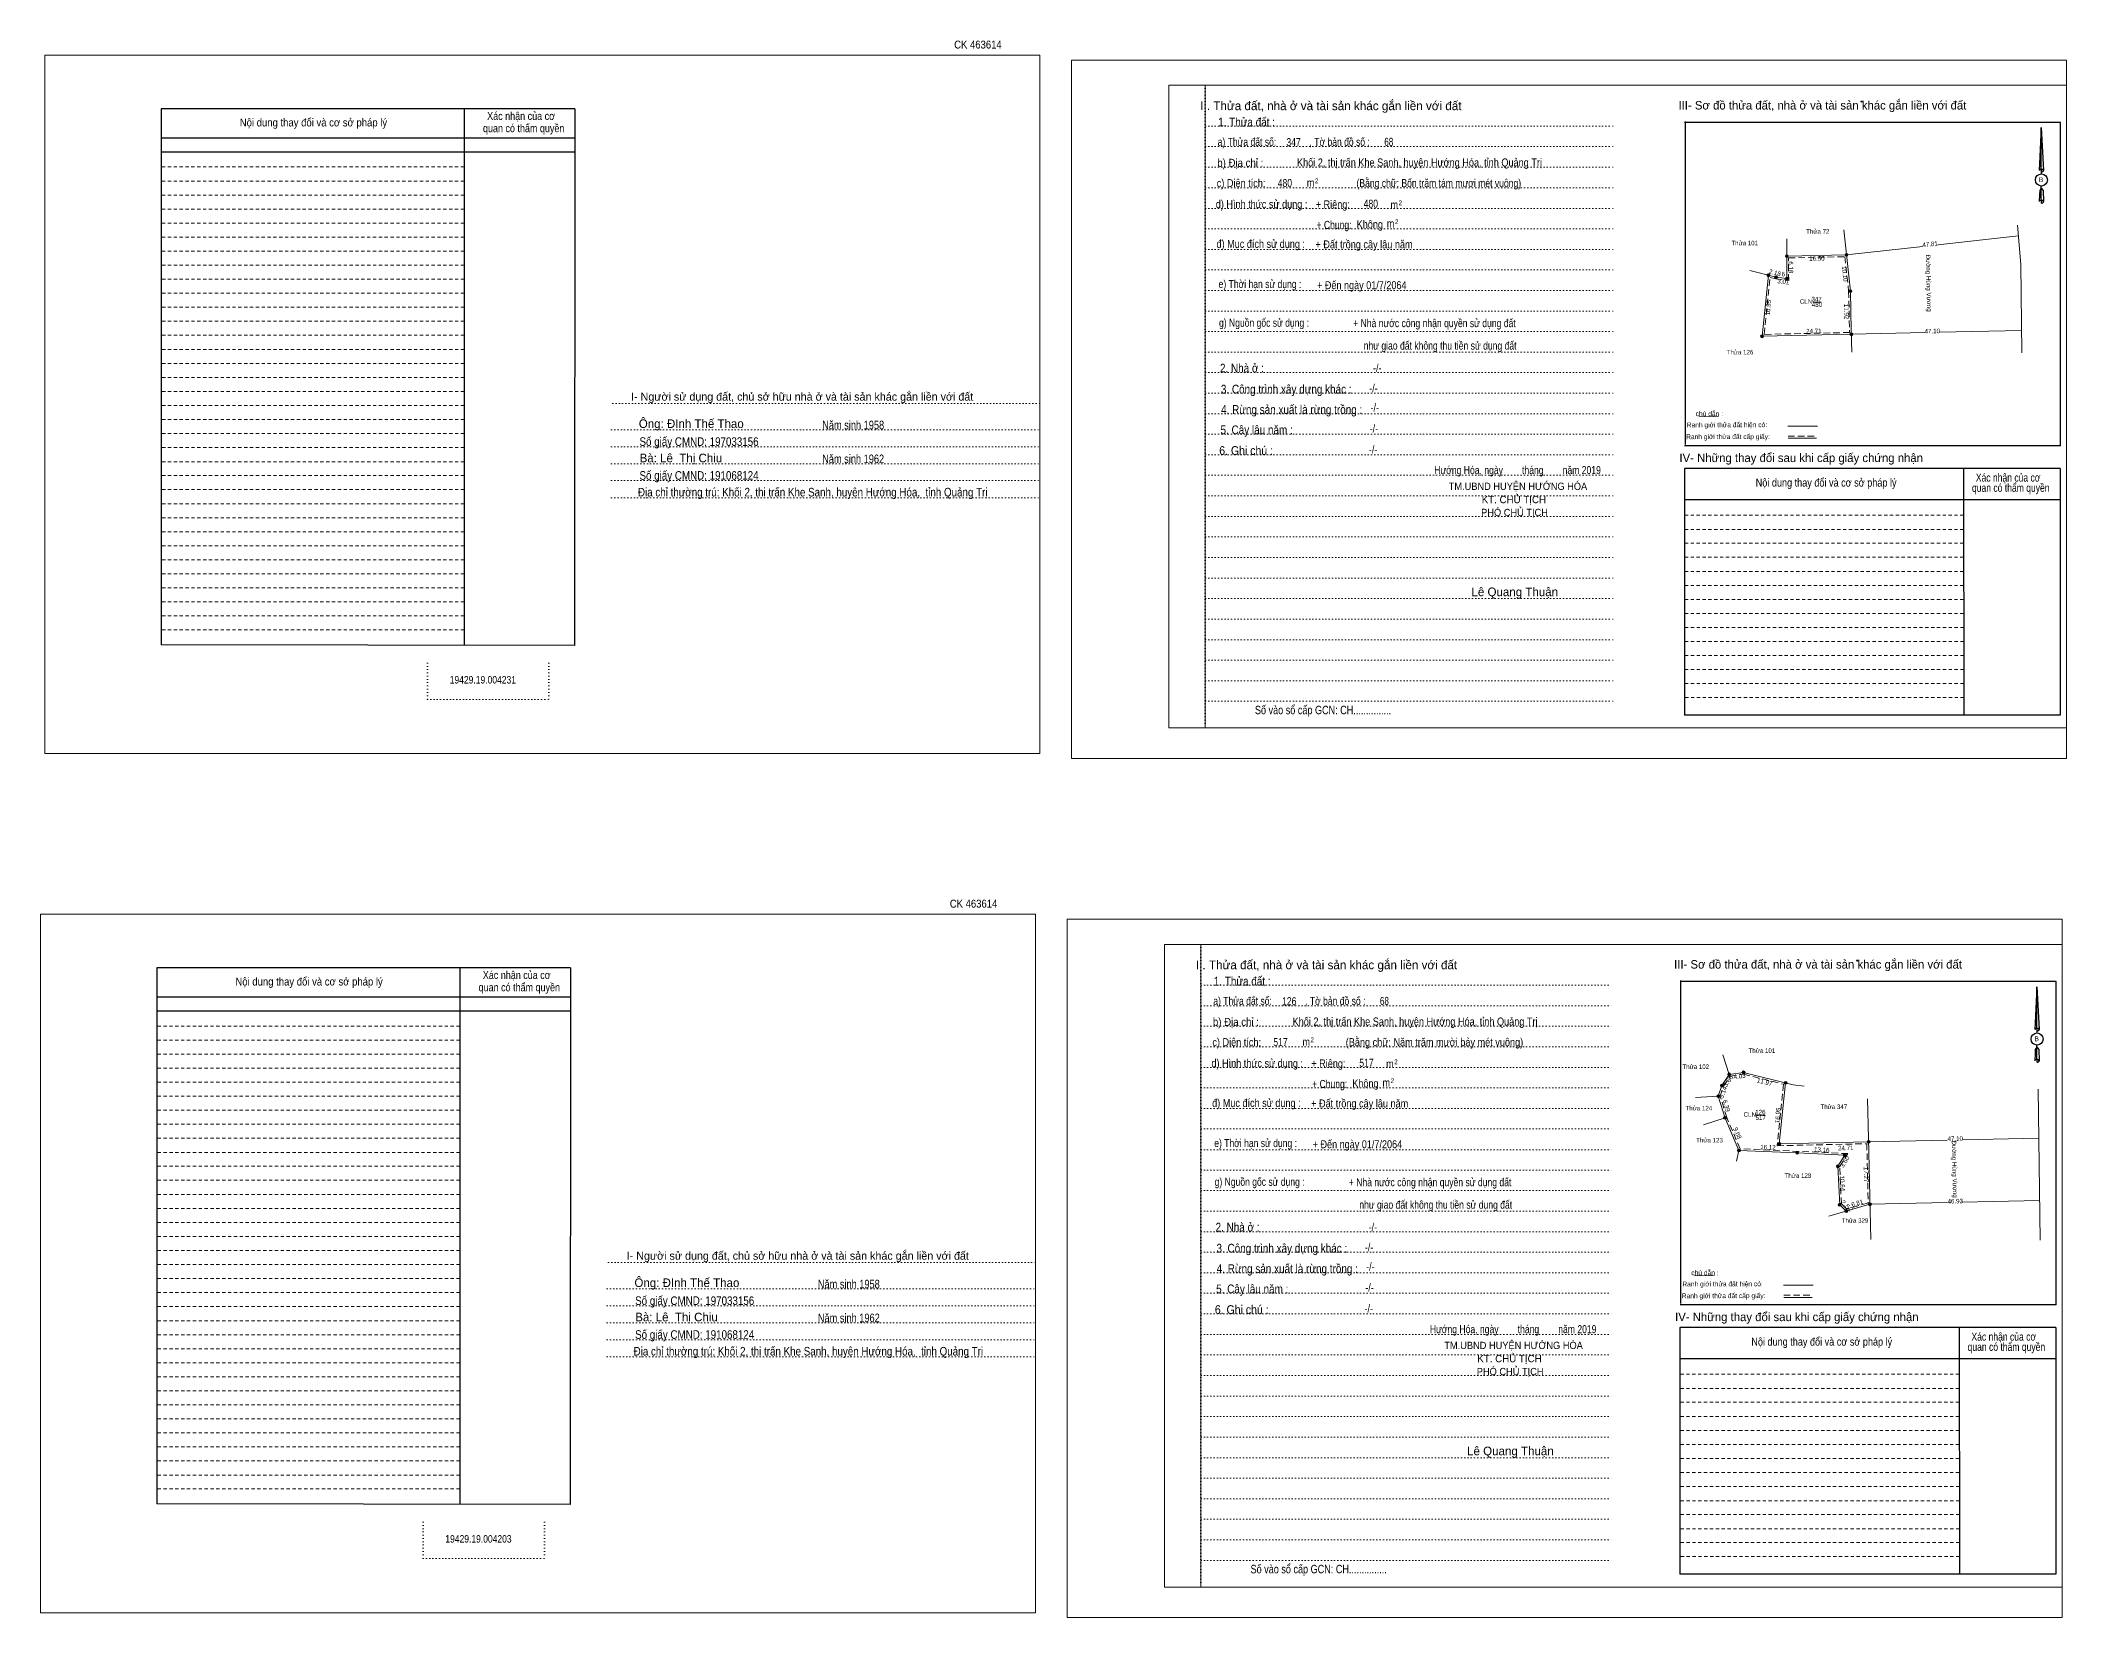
# Model space of a CAD drawing. Header units: metres. Extents: x 550518 to 552264, y 1839214 to 1839853.
# Drawn here: x 550518 to 551078, y 1839323 to 1839759 of the extents above; entities that cross this region are included whole.
import ezdxf
from ezdxf.enums import TextEntityAlignment as Align

# ---------------------------------------------------------------- set-up
doc = ezdxf.new("R2010")
doc.units = ezdxf.units.M
doc.header["$LTSCALE"] = 0.6
doc.header["$PDMODE"] = 32
doc.header["$PDSIZE"] = 0.3
for name, pattern in [('DOTTED', [1.5, 0.3, -1.2]), ('MEDIUM_DASHED', [4.5, 3, -1.5]), ('SHORT_DASHED', [2.7, 1.5, -1.2])]:
    doc.linetypes.add(name, pattern=pattern)
for name, color, linetype, lineweight in [('1', 7, 'DOTTED', 13), ('18', 7, 'Continuous', 25), ('2', 7, 'SHORT_DASHED', 13), ('28', 7, 'Continuous', 13), ('55', 7, 'Continuous', 13), ('63', 7, 'Continuous', 13)]:
    doc.layers.add(name, color=color, linetype=linetype, lineweight=lineweight)
for name, color, linetype in [('10', 7, 'Continuous'), ('40', 7, 'Continuous'), ('9', 7, 'Continuous')]:
    doc.layers.add(name, color=color, linetype=linetype)

msp = doc.modelspace()

# ---------------------------------------------------------------- hatches: boundary and pattern name
at = {"layer": '63'}
for points in [[(551000.79, 1839699.84, 1), (550999.99, 1839699.84, 1)], [(551017.29, 1839700.21, 1), (551016.49, 1839700.21, 1)], [(550995.71, 1839694.56, 1), (550994.91, 1839694.56, 1)], [(550997.82, 1839694.03, 1), (550997.02, 1839694.03, 1)], [(551000.81, 1839693.66, 1), (551000.01, 1839693.66, 1)], [(551018.39, 1839690.17, 1), (551017.59, 1839690.17, 1)], [(550993.95, 1839677.7, 1), (550993.15, 1839677.7, 1)], [(551018.65, 1839678.25, 1), (551017.85, 1839678.25, 1)], [(550982.85, 1839470.56, 1), (550982.05, 1839470.56, 1)], [(550984.85, 1839473.63, 1), (550984.05, 1839473.63, 1)], [(550988.84, 1839474.17, 1), (550988.04, 1839474.17, 1)], [(551000.46, 1839471.27, 1), (550999.66, 1839471.27, 1)], [(550981.84, 1839467.59, 1), (550981.04, 1839467.59, 1)], [(550983.71, 1839461.62, 1), (550982.91, 1839461.62, 1)], [(550998.7, 1839454.41, 1), (550997.9, 1839454.41, 1)], [(551023.4, 1839454.96, 1), (551022.6, 1839454.96, 1)], [(550987.56, 1839452.59, 1), (550986.76, 1839452.59, 1)], [(551003.67, 1839451.93, 1), (551002.87, 1839451.93, 1)], [(551014.89, 1839448.2, 1), (551014.09, 1839448.2, 1)], [(551016.81, 1839451.25, 1), (551016.01, 1839451.25, 1)], [(551015.41, 1839437.57, 1), (551014.61, 1839437.57, 1)], [(551023.79, 1839437.7, 1), (551022.99, 1839437.7, 1)], [(551017.24, 1839435.84, 1), (551016.44, 1839435.84, 1)]]:
    msp.add_hatch(color=256, dxfattribs=at).paths.add_polyline_path(points)

# ---------------------------------------------------------------- linework, layer by layer
at = {"layer": '1', "linetype": 'Continuous'}
for p, q in [((550518.77, 1839562.3), (550518.77, 1839755.38)), ((550829.55, 1839747.07), (551077.72, 1839747.07)), ((550829.55, 1839747.07), (550829.55, 1839569.39)), ((551077.72, 1839747.07), (551077.72, 1839567.89)), ((550829.55, 1839569.39), (551077.72, 1839569.39)), ((550517.56, 1839324.79), (550517.56, 1839517.87)), ((550828.34, 1839509.56), (551076.51, 1839509.56)), ((550828.34, 1839509.56), (550828.34, 1839331.88)), ((551076.51, 1839509.56), (551076.51, 1839330.38)), ((550828.34, 1839331.88), (551076.51, 1839331.88))]:
    msp.add_line(p, q, dxfattribs=at)
at = {"layer": '1'}
for p, q in [((550839.61, 1839747.07), (550839.61, 1839569.39)), ((550839.61, 1839747.07), (550839.61, 1839569.39)), ((550839.67, 1839735.79), (550953.07, 1839735.79)), ((550839.67, 1839730.12), (550953.07, 1839730.12)), ((550839.67, 1839724.42), (550953.07, 1839724.42)), ((550839.67, 1839718.75), (550953.07, 1839718.75)), ((550839.67, 1839713.05), (550953.07, 1839713.05)), ((550839.67, 1839707.38), (550953.07, 1839707.38)), ((550839.67, 1839701.68), (550953.07, 1839701.68)), ((550839.67, 1839696.04), (550953.07, 1839696.04)), ((550839.67, 1839690.31), (550953.07, 1839690.31)), ((550839.67, 1839684.67), (550953.07, 1839684.67)), ((550839.67, 1839679), (550953.07, 1839679)), ((550839.67, 1839673.3), (550953.07, 1839673.3)), ((550839.67, 1839667.63), (550953.07, 1839667.63)), ((550839.67, 1839661.97), (550953.07, 1839661.97)), ((550675.81, 1839659.08), (550793.89, 1839659.08)), ((550839.67, 1839656.27), (550953.07, 1839656.27)), ((550675.45, 1839651.82), (550793.49, 1839651.82)), ((550839.67, 1839650.62), (550953.07, 1839650.62)), ((550675.45, 1839647.14), (550793.49, 1839647.14)), ((550839.67, 1839644.92), (550953.07, 1839644.92)), ((550675.45, 1839642.46), (550793.49, 1839642.46)), ((550839.67, 1839639.25), (550953.07, 1839639.25)), ((550675.45, 1839637.78), (550793.49, 1839637.78)), ((550675.45, 1839633.04), (550793.49, 1839633.04)), ((550839.67, 1839633.58), (550953.07, 1839633.58)), ((550839.67, 1839627.89), (550953.07, 1839627.89)), ((550839.67, 1839622.21), (550953.07, 1839622.21)), ((550839.67, 1839616.54), (550953.07, 1839616.54)), ((550839.67, 1839610.84), (550953.07, 1839610.84)), ((550839.67, 1839605.15), (550953.07, 1839605.15)), ((550839.67, 1839599.47), (550953.07, 1839599.47)), ((550839.67, 1839593.8), (550953.07, 1839593.8)), ((550839.67, 1839588.13), (550953.07, 1839588.13)), ((550624.57, 1839587.32), (550624.57, 1839577.24)), ((550658.08, 1839587.32), (550658.08, 1839577.24)), ((550839.67, 1839582.46), (550953.07, 1839582.46)), ((550624.57, 1839577.24), (550658.08, 1839577.24)), ((550839.67, 1839576.76), (550953.07, 1839576.76)), ((550838.4, 1839509.56), (550838.4, 1839331.88)), ((550838.4, 1839509.56), (550838.4, 1839331.88)), ((550838.46, 1839498.28), (550951.86, 1839498.28)), ((550838.46, 1839492.61), (550951.86, 1839492.61)), ((550838.46, 1839486.91), (550951.86, 1839486.91)), ((550838.46, 1839481.24), (550951.86, 1839481.24)), ((550838.46, 1839475.54), (550951.86, 1839475.54)), ((550838.46, 1839469.87), (550951.86, 1839469.87)), ((550838.46, 1839464.17), (550951.86, 1839464.17)), ((550838.46, 1839458.53), (550951.86, 1839458.53)), ((550838.46, 1839452.8), (550951.86, 1839452.8)), ((550838.46, 1839447.16), (550951.86, 1839447.16)), ((550838.46, 1839441.49), (550951.86, 1839441.49)), ((550838.46, 1839435.79), (550951.86, 1839435.79)), ((550838.46, 1839430.12), (550951.86, 1839430.12)), ((550674.6, 1839421.57), (550792.68, 1839421.57)), ((550838.46, 1839424.46), (550951.86, 1839424.46)), ((550674.24, 1839414.31), (550792.28, 1839414.31)), ((550838.46, 1839418.76), (550951.86, 1839418.76)), ((550674.24, 1839409.63), (550792.28, 1839409.63)), ((550838.46, 1839413.11), (550951.86, 1839413.11)), ((550674.24, 1839404.95), (550792.28, 1839404.95)), ((550838.46, 1839407.41), (550951.86, 1839407.41)), ((550674.24, 1839400.27), (550792.28, 1839400.27)), ((550838.46, 1839401.74), (550951.86, 1839401.74)), ((550674.24, 1839395.53), (550792.28, 1839395.53)), ((550838.46, 1839396.07), (550951.86, 1839396.07)), ((550838.46, 1839390.38), (550951.86, 1839390.38)), ((550838.46, 1839384.7), (550951.86, 1839384.7)), ((550838.46, 1839379.03), (550951.86, 1839379.03)), ((550838.46, 1839373.33), (550951.86, 1839373.33)), ((550838.46, 1839367.64), (550951.86, 1839367.64)), ((550838.46, 1839361.96), (550951.86, 1839361.96)), ((550838.46, 1839356.29), (550951.86, 1839356.29)), ((550623.36, 1839349.81), (550623.36, 1839339.73)), ((550656.87, 1839349.81), (550656.87, 1839339.73)), ((550838.46, 1839350.62), (550951.86, 1839350.62)), ((550838.46, 1839344.95), (550951.86, 1839344.95)), ((550623.36, 1839339.73), (550656.87, 1839339.73)), ((550838.46, 1839339.25), (550951.86, 1839339.25))]:
    msp.add_line(p, q, dxfattribs=at)
at = {"layer": '1', "linetype": 'Continuous'}
for points in [[(550518.77, 1839562.3), (550793.89, 1839562.3), (550793.89, 1839755.38), (550518.77, 1839755.38)], [(550518.77, 1839562.3), (550793.89, 1839562.3), (550793.89, 1839755.38), (550518.77, 1839755.38)], [(550802.59, 1839560.98), (551077.72, 1839560.98), (551077.72, 1839754.03), (550802.59, 1839754.03)], [(550839.61, 1839747.07), (551077.72, 1839747.07), (551077.72, 1839569.39), (550839.61, 1839569.39)], [(550517.56, 1839324.79), (550792.68, 1839324.79), (550792.68, 1839517.87), (550517.56, 1839517.87)], [(550517.56, 1839324.79), (550792.68, 1839324.79), (550792.68, 1839517.87), (550517.56, 1839517.87)], [(550801.38, 1839323.47), (551076.51, 1839323.47), (551076.51, 1839516.52), (550801.38, 1839516.52)], [(550838.4, 1839509.56), (551076.51, 1839509.56), (551076.51, 1839331.88), (550838.4, 1839331.88)]]:
    msp.add_lwpolyline(points, close=True, dxfattribs=at)
for points in [[(550518.77, 1839755.38), (550793.89, 1839755.38), (550793.89, 1839562.3)], [(550517.56, 1839517.87), (550792.68, 1839517.87), (550792.68, 1839324.79)]]:
    msp.add_lwpolyline(points, dxfattribs=at)
at = {"layer": '18'}
for p, q in [((551070.75, 1839735.37), (551071.39, 1839723.52)), ((551070.75, 1839735.37), (551071.39, 1839723.52)), ((551070.75, 1839735.37), (551071.39, 1839723.52)), ((551070.25, 1839725.39), (551070.15, 1839723.58)), ((551070.75, 1839723.94), (551070.75, 1839723.46)), ((551070.75, 1839723.46), (551070.75, 1839723.13)), ((551070.75, 1839723.13), (551070.75, 1839722.68)), ((551070.75, 1839723.13), (551070.75, 1839722.68)), ((551070.75, 1839723.13), (551070.75, 1839722.68)), ((551071.39, 1839723.52), (551071.39, 1839723.58)), ((551070.75, 1839718.66), (551070.75, 1839719.21)), ((551070.75, 1839718.66), (551070.75, 1839719.21)), ((551070.75, 1839718.66), (551070.75, 1839719.21)), ((551070.75, 1839718.66), (551071.25, 1839718.03)), ((551070.75, 1839718.66), (551071.25, 1839718.03)), ((551070.75, 1839718.66), (551071.25, 1839718.03)), ((551071.25, 1839718.03), (551071.39, 1839714.91)), ((551071.25, 1839718.03), (551071.39, 1839714.91)), ((551071.25, 1839718.03), (551071.39, 1839714.91)), ((551070.75, 1839715.31), (551070.75, 1839714.88)), ((551070.75, 1839714.88), (551070.75, 1839714.52)), ((551071.39, 1839714.91), (551071.39, 1839714.97)), ((551069.54, 1839497.86), (551070.18, 1839486.01)), ((551069.54, 1839497.86), (551070.18, 1839486.01)), ((551069.54, 1839497.86), (551070.18, 1839486.01)), ((551069.04, 1839487.88), (551068.94, 1839486.07)), ((551069.54, 1839486.43), (551069.54, 1839485.95)), ((551069.54, 1839485.95), (551069.54, 1839485.62)), ((551069.54, 1839485.62), (551069.54, 1839485.17)), ((551069.54, 1839485.62), (551069.54, 1839485.17)), ((551069.54, 1839485.62), (551069.54, 1839485.17)), ((551069.54, 1839481.15), (551069.54, 1839481.7)), ((551069.54, 1839481.15), (551069.54, 1839481.7)), ((551069.54, 1839481.15), (551069.54, 1839481.7)), ((551070.18, 1839486.01), (551070.18, 1839486.07)), ((551069.54, 1839481.15), (551070.04, 1839480.52)), ((551069.54, 1839481.15), (551070.04, 1839480.52)), ((551069.54, 1839481.15), (551070.04, 1839480.52)), ((551069.54, 1839477.8), (551069.54, 1839477.37)), ((551069.54, 1839477.37), (551069.54, 1839477.01)), ((551070.04, 1839480.52), (551070.18, 1839477.4)), ((551070.04, 1839480.52), (551070.18, 1839477.4)), ((551070.04, 1839480.52), (551070.18, 1839477.4)), ((551070.18, 1839477.4), (551070.18, 1839477.46))]:
    msp.add_line(p, q, dxfattribs=at)
for points in [[(551070.75, 1839723.94), (551070.75, 1839735.37), (551070.25, 1839725.39)], [(551070.75, 1839715.31), (551070.75, 1839718.66), (551070.31, 1839718.03), (551070.25, 1839716.77), (551070.15, 1839714.97)], [(551069.54, 1839486.43), (551069.54, 1839497.86), (551069.04, 1839487.88)], [(551069.54, 1839477.8), (551069.54, 1839481.15), (551069.1, 1839480.52), (551069.04, 1839479.26), (551068.94, 1839477.46)]]:
    msp.add_lwpolyline(points, dxfattribs=at)
for centre in [(551070.7808, 1839720.9025), (551069.5708, 1839483.3925)]:
    msp.add_ellipse(centre, major_axis=(0, 1.6866), ratio=0.983453, dxfattribs=at)
for centre, start_param, end_param in [((551070.7814, 1839723.5015), 1.57079633, 3.07445202), ((551070.7814, 1839723.5015), 0.06714063, 1.57079633), ((551070.7814, 1839723.5015), 4.71238898, 6.28318531), ((551070.7814, 1839714.8931), 2.49106941, 3.07427841), ((551070.7814, 1839714.8931), 1.57079633, 2.49106941), ((551070.7814, 1839714.8931), 0.06714063, 1.57079633), ((551070.7814, 1839714.8931), 4.71238898, 6.28318531), ((551069.5714, 1839485.9915), 1.57079633, 3.07445202), ((551069.5714, 1839485.9915), 0.06714063, 1.57079633), ((551069.5714, 1839485.9915), 4.71238898, 6.28318531), ((551069.5714, 1839477.3831), 2.49106941, 3.07427841), ((551069.5714, 1839477.3831), 1.57079633, 2.49106941), ((551069.5714, 1839477.3831), 0.06714063, 1.57079633), ((551069.5714, 1839477.3831), 4.71238898, 6.28318531)]:
    msp.add_ellipse(centre, major_axis=(0.6081, 0), ratio=0.655448, start_param=start_param, end_param=end_param, dxfattribs=at)
at = {"layer": '2', "linetype": 'Continuous', "lineweight": 25}
for p, q in [((550665.27, 1839740.56), (550550.95, 1839740.56)), ((550550.95, 1839740.56), (550550.95, 1839592.39)), ((550634.67, 1839740.56), (550634.69, 1839592.3)), ((550665.27, 1839732.47), (550551.1, 1839732.47)), ((550665.27, 1839728.62), (550551.1, 1839728.62)), ((550664.06, 1839503.05), (550549.74, 1839503.05)), ((550549.74, 1839503.05), (550549.74, 1839354.88)), ((550633.46, 1839503.05), (550633.48, 1839354.79)), ((550664.06, 1839494.96), (550549.89, 1839494.96)), ((550664.06, 1839491.11), (550549.89, 1839491.11))]:
    msp.add_line(p, q, dxfattribs=at)
at = {"layer": '2'}
for p, q in [((550634.67, 1839724.49), (550550.92, 1839724.49)), ((550634.67, 1839720.61), (550550.92, 1839720.61)), ((550634.67, 1839720.61), (550550.95, 1839720.61)), ((550634.67, 1839716.71), (550550.95, 1839716.71)), ((550634.67, 1839712.84), (550550.95, 1839712.84)), ((550634.67, 1839709), (550550.95, 1839709)), ((550634.67, 1839705.07), (550550.95, 1839705.07)), ((550634.67, 1839701.23), (550550.95, 1839701.23)), ((550634.69, 1839697.33), (550550.95, 1839697.33)), ((550634.69, 1839693.47), (550550.95, 1839693.47)), ((550634.69, 1839689.57), (550550.95, 1839689.57)), ((550634.69, 1839685.72), (550550.95, 1839685.72)), ((550634.69, 1839681.85), (550550.95, 1839681.85)), ((550634.69, 1839677.95), (550550.95, 1839677.95)), ((550634.69, 1839674.05), (550550.95, 1839674.05)), ((550634.69, 1839670.18), (550550.95, 1839670.18)), ((550634.69, 1839666.29), (550550.95, 1839666.29)), ((550634.69, 1839662.44), (550550.95, 1839662.44)), ((550634.69, 1839658.57), (550550.95, 1839658.57)), ((550634.69, 1839654.67), (550550.95, 1839654.67)), ((550634.69, 1839650.83), (550550.95, 1839650.83)), ((550634.69, 1839646.93), (550550.95, 1839646.93)), ((550634.69, 1839643.01), (550550.95, 1839643.01)), ((550634.69, 1839639.16), (550550.95, 1839639.16)), ((550634.69, 1839635.29), (550550.95, 1839635.29)), ((550634.69, 1839631.39), (550550.95, 1839631.39)), ((550634.69, 1839627.53), (550550.95, 1839627.53)), ((550634.69, 1839623.63), (550550.95, 1839623.63)), ((551049.25, 1839624.31), (550972.07, 1839624.31)), ((550634.69, 1839619.78), (550550.95, 1839619.78)), ((550634.69, 1839615.88), (550550.95, 1839615.88)), ((551049.25, 1839620.47), (550972.07, 1839620.47)), ((551049.25, 1839616.57), (550972.07, 1839616.57)), ((550634.69, 1839612.04), (550550.95, 1839612.04)), ((551049.25, 1839612.67), (550972.07, 1839612.67)), ((550634.69, 1839608.15), (550550.95, 1839608.15)), ((551049.25, 1839608.8), (550972.07, 1839608.8)), ((551049.25, 1839604.93), (550972.07, 1839604.93)), ((550634.69, 1839604.25), (550550.95, 1839604.25)), ((550634.69, 1839600.37), (550550.95, 1839600.37)), ((551049.25, 1839601.06), (550972.07, 1839601.06)), ((550634.69, 1839596.51), (550550.95, 1839596.51)), ((551049.29, 1839597.17), (550972.07, 1839597.17)), ((551049.29, 1839593.27), (550972.07, 1839593.27)), ((551049.29, 1839589.42), (550972.07, 1839589.42)), ((551049.29, 1839585.52), (550972.07, 1839585.52)), ((551049.29, 1839581.68), (550972.07, 1839581.68)), ((551049.33, 1839577.81), (550972.07, 1839577.81)), ((550633.46, 1839486.98), (550549.71, 1839486.98)), ((550633.46, 1839483.1), (550549.71, 1839483.1)), ((550633.46, 1839483.1), (550549.74, 1839483.1)), ((550633.46, 1839479.2), (550549.74, 1839479.2)), ((550633.46, 1839475.33), (550549.74, 1839475.33)), ((550633.46, 1839471.49), (550549.74, 1839471.49)), ((550633.46, 1839467.56), (550549.74, 1839467.56)), ((550633.46, 1839463.72), (550549.74, 1839463.72)), ((550633.48, 1839459.82), (550549.74, 1839459.82)), ((550633.48, 1839455.96), (550549.74, 1839455.96)), ((550633.48, 1839452.06), (550549.74, 1839452.06)), ((550633.48, 1839448.21), (550549.74, 1839448.21)), ((550633.48, 1839444.34), (550549.74, 1839444.34)), ((550633.48, 1839440.44), (550549.74, 1839440.44)), ((550633.48, 1839436.54), (550549.74, 1839436.54)), ((550633.48, 1839432.67), (550549.74, 1839432.67)), ((550633.48, 1839428.78), (550549.74, 1839428.78)), ((550633.48, 1839424.93), (550549.74, 1839424.93)), ((550633.48, 1839421.06), (550549.74, 1839421.06)), ((550633.48, 1839417.16), (550549.74, 1839417.16)), ((550633.48, 1839413.32), (550549.74, 1839413.32)), ((550633.48, 1839409.42), (550549.74, 1839409.42)), ((550633.48, 1839405.5), (550549.74, 1839405.5)), ((550633.48, 1839401.65), (550549.74, 1839401.65)), ((550633.48, 1839397.78), (550549.74, 1839397.78)), ((550633.48, 1839393.88), (550549.74, 1839393.88)), ((550633.48, 1839390.02), (550549.74, 1839390.02)), ((551048.04, 1839386.8), (550970.86, 1839386.8)), ((550633.48, 1839386.12), (550549.74, 1839386.12)), ((550633.48, 1839382.27), (550549.74, 1839382.27)), ((551048.04, 1839382.96), (550970.86, 1839382.96)), ((550633.48, 1839378.37), (550549.74, 1839378.37)), ((551048.04, 1839379.06), (550970.86, 1839379.06)), ((551048.04, 1839375.16), (550970.86, 1839375.16)), ((550633.48, 1839374.53), (550549.74, 1839374.53)), ((550633.48, 1839370.64), (550549.74, 1839370.64)), ((551048.04, 1839371.29), (550970.86, 1839371.29)), ((550633.48, 1839366.74), (550549.74, 1839366.74)), ((551048.04, 1839367.42), (550970.86, 1839367.42)), ((550633.48, 1839362.86), (550549.74, 1839362.86)), ((550633.48, 1839359), (550549.74, 1839359)), ((551048.04, 1839363.55), (550970.86, 1839363.55)), ((551048.08, 1839359.66), (550970.86, 1839359.66)), ((551048.08, 1839355.76), (550970.86, 1839355.76)), ((551048.08, 1839351.91), (550970.86, 1839351.91)), ((551048.08, 1839348.01), (550970.86, 1839348.01)), ((551048.08, 1839344.17), (550970.86, 1839344.17)), ((551048.12, 1839340.3), (550970.86, 1839340.3))]:
    msp.add_line(p, q, dxfattribs=at)
at = {"layer": '2', "linetype": 'Continuous', "lineweight": 25}
for points in [[(550665.27, 1839740.56), (550665.23, 1839592.21), (550550.95, 1839592.39)], [(550664.06, 1839503.05), (550664.02, 1839354.7), (550549.74, 1839354.88)]]:
    msp.add_lwpolyline(points, dxfattribs=at)
at = {"layer": '28', "lineweight": 25}
for p, q in [((550972.25, 1839737.09), (550972.25, 1839647.74)), ((551076.07, 1839647.41), (550972.15, 1839647.41)), ((551049.25, 1839641.11), (551049.33, 1839572.92)), ((551076.01, 1839641.11), (551075.98, 1839572.92)), ((551075.98, 1839632.47), (550972.07, 1839632.47)), ((551075.98, 1839572.92), (550972.07, 1839572.92)), ((550971.04, 1839499.58), (550971.04, 1839410.23)), ((551074.86, 1839409.9), (550970.94, 1839409.9)), ((551048.04, 1839403.6), (551048.12, 1839335.41)), ((551074.8, 1839403.6), (551074.77, 1839335.41)), ((551074.77, 1839394.96), (550970.86, 1839394.96)), ((551074.77, 1839335.41), (550970.86, 1839335.41))]:
    msp.add_line(p, q, dxfattribs=at)
at = {"layer": '28'}
for p, q in [((550976.08, 1839655.45), (550981.51, 1839655.54)), ((551000.68, 1839652.81), (551008.87, 1839652.81)), ((550974.87, 1839417.94), (550980.3, 1839418.03)), ((550999.47, 1839415.3), (551007.66, 1839415.3))]:
    msp.add_line(p, q, dxfattribs=at)
at = {"layer": '28', "linetype": 'SHORT_DASHED'}
for p, q in [((551049.25, 1839628.21), (550972.07, 1839628.21)), ((551048.04, 1839390.7), (550970.86, 1839390.7))]:
    msp.add_line(p, q, dxfattribs=at)
at = {"layer": '28', "lineweight": 25}
for points in [[(551076.07, 1839647.41), (551076.07, 1839736.78), (550972.15, 1839736.78)], [(551076.01, 1839641.11), (550972.07, 1839641.11), (550972.07, 1839572.92)], [(551074.86, 1839409.9), (551074.86, 1839499.27), (550970.94, 1839499.27)], [(551074.8, 1839403.6), (550970.86, 1839403.6), (550970.86, 1839335.41)]]:
    msp.add_lwpolyline(points, dxfattribs=at)
at = {"layer": '28'}
for p in [(551021.05, 1839742.57), (551019.84, 1839505.06)]:
    msp.add_point(p, dxfattribs=at)
at = {"layer": '55', "linetype": 'MEDIUM_DASHED'}
for p, q in [((551000.74, 1839650.08), (551008.78, 1839650.08)), ((550999.53, 1839412.57), (551007.57, 1839412.57))]:
    msp.add_line(p, q, dxfattribs=at)
at = {"layer": '55'}
for p, q in [((551000.74, 1839649.48), (551008.6, 1839649.48)), ((551000.74, 1839649.48), (551008.6, 1839649.48)), ((550999.53, 1839411.97), (551007.39, 1839411.97)), ((550999.53, 1839411.97), (551007.39, 1839411.97))]:
    msp.add_line(p, q, dxfattribs=at)
at = {"layer": '63'}
for p, q in [((551016.13, 1839707.07), (551017.99, 1839690.17)), ((551065.12, 1839697.52), (551064.15, 1839708.41)), ((551000.39, 1839699.84), (551016.89, 1839700.21)), ((551038.02, 1839702.54), (551016.89, 1839700.21)), ((551064.41, 1839705.44), (551042.13, 1839702.99)), ((550993.55, 1839677.7), (550995.31, 1839694.56)), ((551065.12, 1839697.52), (551065.42, 1839673.09)), ((551018.23, 1839679.25), (551017.99, 1839690.17)), ((551007.56, 1839687.09), (551009.91, 1839687.09)), ((551018.25, 1839678.25), (550993.55, 1839677.7)), ((551018.25, 1839678.25), (550993.55, 1839677.7)), ((551018.36, 1839673.31), (551018.23, 1839679.25)), ((551038.65, 1839678.7), (551018.25, 1839678.25)), ((551065.34, 1839679.28), (551042.51, 1839678.78)), ((550982.72, 1839479.05), (550984.45, 1839473.63)), ((550998.3, 1839454.41), (551000.06, 1839471.27)), ((550975.19, 1839467.21), (550981.44, 1839467.59)), ((551022.98, 1839455.96), (551022.74, 1839466.88)), ((551069.93, 1839469.51), (551070.44, 1839427.77)), ((550977.33, 1839459.7), (550983.31, 1839461.62)), ((550992.01, 1839462.32), (550994.36, 1839462.32)), ((551023, 1839454.96), (550998.3, 1839454.41)), ((551023, 1839454.96), (550998.3, 1839454.41)), ((551023.61, 1839427.95), (551022.98, 1839455.96)), ((551044.77, 1839455.45), (551023, 1839454.96)), ((551070.09, 1839456.02), (551049.04, 1839455.55)), ((550987.16, 1839452.59), (550986.48, 1839449.65)), ((551011.99, 1839434.46), (551023.39, 1839437.7)), ((551044.77, 1839438.18), (551023.39, 1839437.7)), ((551070.31, 1839438.74), (551048.82, 1839438.27))]:
    msp.add_line(p, q, dxfattribs=at)
for points in [[(551000.37, 1839704.66), (551000.41, 1839693.66), (550997.42, 1839694.03), (550990.16, 1839695.84)], [(550988.44, 1839474.17), (550984.45, 1839473.63), (550982.45, 1839470.56), (550981.44, 1839467.59), (550983.35, 1839461.49), (550987.16, 1839452.59), (551003.27, 1839451.93), (551016.41, 1839451.25), (551014.49, 1839448.2), (551015.01, 1839437.57), (551016.84, 1839435.84)], [(551005.16, 1839470.37), (551002.17, 1839470.74), (550988.44, 1839474.17), (550984.45, 1839473.63)]]:
    msp.add_lwpolyline(points, dxfattribs=at)
at = {"layer": '63', "linetype": 'MEDIUM_DASHED'}
for points in [[(551016.44, 1839699.7), (551017.49, 1839690.14), (551017.74, 1839678.74), (550994.11, 1839678.21), (550995.75, 1839693.93), (550997.33, 1839693.54), (551000.91, 1839693.09), (551000.89, 1839699.35)], [(550988.41, 1839473.66), (550999.52, 1839470.89), (550997.74, 1839453.9), (551022.51, 1839454.45), (551022.88, 1839438.08), (551016.98, 1839436.4), (551015.5, 1839437.8), (551015, 1839448.07), (551017.29, 1839451.71), (550987.5, 1839453.08), (550983.82, 1839461.66), (550981.97, 1839467.58), (550982.9, 1839470.34), (550984.74, 1839473.17)]]:
    msp.add_lwpolyline(points, close=True, dxfattribs=at)
at = {"layer": '63'}
for centre in [(551000.39, 1839699.84), (551016.89, 1839700.21), (550995.31, 1839694.56), (550997.42, 1839694.03), (551000.41, 1839693.66), (551017.99, 1839690.17), (550993.55, 1839677.7), (551018.25, 1839678.25), (550982.45, 1839470.56), (550984.45, 1839473.63), (550988.44, 1839474.17), (551000.06, 1839471.27), (550981.44, 1839467.59), (550983.31, 1839461.62), (550998.3, 1839454.41), (551023, 1839454.96), (550987.16, 1839452.59), (551003.27, 1839451.93), (551014.49, 1839448.2), (551016.41, 1839451.25), (551015.01, 1839437.57), (551023.39, 1839437.7), (551016.84, 1839435.84)]:
    msp.add_circle(centre, 0.4, dxfattribs=at)

# ---------------------------------------------------------------- texts
at = {"layer": '10'}
for s, height, p in [('KT. CHỦ TỊCH', 2.011, (550924.925, 1839631.54)), ('Lê Quang Thuận', 2.386, (550925.18, 1839605.83)), ('KT. CHỦ TỊCH', 2.011, (550923.715, 1839394.03)), ('Lê Quang Thuận', 2.386, (550923.97, 1839368.32))]:
    msp.add_text(s, height=height, dxfattribs=at).set_placement(p, align=Align.CENTER)
at = {"layer": '10', "width": 0.95}
for p in [(550925.115, 1839627.97), (550923.905, 1839390.46)]:
    msp.add_text('PHÓ CHỦ TỊCH', height=2.011, dxfattribs=at).set_placement(p, align=Align.CENTER)
at = {"layer": '18'}
for p in [(550874.345, 1839740.2), (550873.135, 1839502.69)]:
    msp.add_text('II. Thửa đất, nhà ở và tài sản khác gắn liền với đất', height=2.413, dxfattribs=at).set_placement(p, align=Align.CENTER)
for s, height, width, p in [('1. Thửa đất :', 2.413, 0.85, (550851.02, 1839735.7)), ('a) Thửa đất số:              , Tờ bản đồ số : ', 2.212, 0.8, (550864.395, 1839730.33)), ('347', 2.22, 0.8, (550864.015, 1839730.25)), ('68', 2.22, 0.75, (550890.345, 1839730.33)), ('b) Địa chỉ : ', 2.212, 0.9, (550849.655, 1839724.54)), ('Khối 2, thị trấn Khe Sanh, huyện Hướng Hóa, tỉnh Quảng Trị', 2.22, 0.85, (550898.825, 1839724.63)), ('c) Diện tích: ', 2.217, 0.85, (550849.855, 1839718.93)), ('480', 2.22, 0.8, (550861.615, 1839718.96)), (' m', 2.212, 0.85, (550868.375, 1839719.03)), ('2', 1.341, 0.75, (550870.38, 1839719.99)), ('(Bằng chữ: Bốn trăm tám mươi mét vuông)', 2.22, 0.8, (550904.175, 1839718.93)), ('B', 1.341, 0.9, (551070.695, 1839720.31)), ('d) Hình thức sử dụng :', 2.212, 0.85, (550855.17, 1839713.11)), ('+ Riêng: ', 2.212, 0.85, (550875.21, 1839713.05)), ('480', 2.22, 0.8, (550885.375, 1839713.23)), (' m', 2.212, 0.85, (550891.515, 1839712.96)), ('2', 1.341, 0.75, (550893.54, 1839713.92)), ('       + Chung:', 2.212, 0.8, (550872.905, 1839707.38)), ('Không', 2.212, 0.85, (550885.1, 1839707.53)), (' m', 2.212, 0.85, (550890.505, 1839707.74)), ('2', 1.341, 0.75, (550892.55, 1839708.71)), ('đ) Mục đích sử dụng :', 2.212, 0.85, (550854.945, 1839702.13)), ('+ Đất trồng cây lâu năm', 2.22, 0.85, (550883.505, 1839701.99)), ('e) Thời hạn sử dụng :', 2.212, 0.8, (550854.73, 1839691.03)), ('+ Đến ngày 01/7/2064', 2.205, 0.85, (550882.88, 1839690.71)), ('g) Nguồn gốc sử dụng :', 2.212, 0.8, (550855.84, 1839680.32)), ('+ Nhà nước công nhận quyền sử dụng đất', 2.22, 0.8, (550902.97, 1839680.21)), ('như giao đất không thu tiền sử dụng đất', 2.22, 0.8, (550904.535, 1839673.99)), ('2. Nhà ở :', 2.413, 0.85, (550849.75, 1839667.69)), ('3. Công trình xây dựng khác :', 2.413, 0.85, (550861.99, 1839661.87)), ('4. Rừng sản xuất là rừng trồng :', 2.413, 0.85, (550863.495, 1839656.23)), ('5. Cây lâu năm :', 2.413, 0.85, (550853.805, 1839650.62)), ('6. Ghi chú :', 2.413, 0.9, (550850.895, 1839644.89)), ('Hướng Hóa, ngày        tháng        năm 2019', 2.22, 0.8, (550925.945, 1839639.58)), ('TM.UBND HUYỆN HƯỚNG HÓA', 2.011, 0.95, (550926.055, 1839635.2)), ('19429.19.004231', 2.07, 0.85, (550639.86, 1839581.68)), ('Số vào sổ cấp GCN: CH...............', 2.346, 0.8, (550872.165, 1839573.19)), ('1. Thửa đất :', 2.413, 0.85, (550849.81, 1839498.19)), ('a) Thửa đất số:              , Tờ bản đồ số : ', 2.212, 0.8, (550863.185, 1839492.82)), ('126', 2.22, 0.8, (550862.81, 1839492.74)), ('68', 2.22, 0.75, (550889.135, 1839492.82)), ('b) Địa chỉ : ', 2.212, 0.9, (550848.445, 1839487.03)), ('Khối 2, thị trấn Khe Sanh, huyện Hướng Hóa, tỉnh Quảng Trị', 2.22, 0.85, (550897.615, 1839487.12)), ('c) Diện tích: ', 2.217, 0.85, (550848.645, 1839481.42)), ('517', 2.22, 0.8, (550860.405, 1839481.45)), (' m', 2.212, 0.85, (550867.165, 1839481.52)), ('2', 1.341, 0.75, (550869.17, 1839482.48)), ('(Bằng chữ: Năm trăm mười bảy mét vuông)', 2.22, 0.85, (550902.975, 1839481.42)), ('B', 1.341, 0.9, (551069.485, 1839482.8)), ('d) Hình thức sử dụng :', 2.212, 0.85, (550853.96, 1839475.6)), ('+ Riêng: ', 2.212, 0.85, (550874, 1839475.54)), ('517', 2.22, 0.8, (550884.165, 1839475.72)), (' m', 2.212, 0.85, (550890.305, 1839475.45)), ('2', 1.341, 0.75, (550892.33, 1839476.41)), ('       + Chung:', 2.212, 0.8, (550871.695, 1839469.87)), ('Không', 2.212, 0.85, (550883.89, 1839470.02)), (' m', 2.212, 0.85, (550889.295, 1839470.23)), ('2', 1.341, 0.75, (550891.34, 1839471.2)), ('đ) Mục đích sử dụng :', 2.212, 0.85, (550853.735, 1839464.62)), ('+ Đất trồng cây lâu năm', 2.22, 0.85, (550882.295, 1839464.48)), ('e) Thời hạn sử dụng :', 2.212, 0.8, (550853.52, 1839453.52)), ('+ Đến ngày 01/7/2064', 2.205, 0.85, (550881.67, 1839453.2)), ('g) Nguồn gốc sử dụng :', 2.212, 0.8, (550854.63, 1839442.81)), ('+ Nhà nước công nhận quyền sử dụng đất', 2.22, 0.8, (550901.76, 1839442.7)), ('như giao đất không thu tiền sử dụng đất', 2.22, 0.8, (550903.325, 1839436.48)), ('2. Nhà ở :', 2.413, 0.85, (550848.54, 1839430.18)), ('3. Công trình xây dựng khác :', 2.413, 0.85, (550860.78, 1839424.36)), ('4. Rừng sản xuất là rừng trồng :', 2.413, 0.85, (550862.285, 1839418.72)), ('5. Cây lâu năm :', 2.413, 0.85, (550852.595, 1839413.11)), ('6. Ghi chú :', 2.413, 0.9, (550849.685, 1839407.38)), ('Hướng Hóa, ngày        tháng        năm 2019', 2.22, 0.8, (550924.735, 1839402.07)), ('TM.UBND HUYỆN HƯỚNG HÓA', 2.011, 0.95, (550924.845, 1839397.69)), ('19429.19.004203', 2.07, 0.85, (550638.65, 1839344.17)), ('Số vào sổ cấp GCN: CH...............', 2.346, 0.8, (550870.955, 1839335.68))]:
    msp.add_text(s, height=height, dxfattribs=dict(at, width=width)).set_placement(p, align=Align.CENTER)
at = {"layer": '2'}
for s, width, p in [('Xác nhận của cơ', 0.85, (550650.435, 1839737.5)), ('Xác nhận của cơ', 0.85, (550650.435, 1839737.5)), ('Nội dung thay đổi và cơ sở pháp lý', 0.9, (550593.025, 1839735.7)), ('Nội dung thay đổi và cơ sở pháp lý', 0.9, (550593.025, 1839735.7)), (' quan có thẩm quyền', 0.85, (550650.805, 1839734.11)), (' quan có thẩm quyền', 0.85, (550650.805, 1839734.11)), ('Nội dung thay đổi và cơ sở pháp lý', 0.9, (550591.815, 1839498.19)), ('Nội dung thay đổi và cơ sở pháp lý', 0.9, (550591.815, 1839498.19)), (' quan có thẩm quyền', 0.85, (550649.595, 1839496.6)), (' quan có thẩm quyền', 0.85, (550649.595, 1839496.6)), ('Xác nhận của cơ', 0.85, (550649.225, 1839499.99)), ('Xác nhận của cơ', 0.85, (550649.225, 1839499.99))]:
    msp.add_text(s, height=2.186, dxfattribs=dict(at, width=width)).set_placement(p, align=Align.CENTER)
at = {"layer": '28'}
for s, height, p in [('III- Sơ đồ thửa đất, nhà ở và tài sản khác gắn liền với đất', 2.346, (551010.24, 1839740.38)), ('I- Người sử dụng đất, chủ sở hữu nhà ở và tài sản khác gắn liền với đất', 2.216, (550728.15, 1839659.89)), ('IV- Những thay đổi sau khi cấp giấy chứng nhận', 2.346, (551004.375, 1839642.91)), ('III- Sơ đồ thửa đất, nhà ở và tài sản khác gắn liền với đất', 2.346, (551009.03, 1839502.87)), ('I- Người sử dụng đất, chủ sở hữu nhà ở và tài sản khác gắn liền với đất', 2.216, (550726.94, 1839422.38)), ('IV- Những thay đổi sau khi cấp giấy chứng nhận', 2.346, (551003.165, 1839405.4))]:
    msp.add_text(s, height=height, dxfattribs=at).set_placement(p, align=Align.CENTER)
for s, height, width, p in [('-/-', 2.212, 0.85, (550887.15, 1839667.81)), ('-/-', 2.212, 0.85, (550886.11, 1839662.23)), ('-/-', 2.212, 0.85, (550886.47, 1839656.92)), ('Số giấy CMND: 197033156', 2.38, 0.85, (550699.64, 1839647.38)), ('Năm sinh 1958', 2.38, 0.8, (550742.255, 1839651.97)), ('-/-', 2.212, 0.85, (550886.23, 1839651.11)), ('Năm sinh 1962', 2.38, 0.8, (550742.25, 1839642.61)), ('-/-', 2.212, 0.85, (550886.02, 1839645.31)), ('Số giấy CMND: 191068124', 2.38, 0.85, (550699.635, 1839638.02)), ('Nội dung thay đổi và cơ sở pháp lý', 2.212, 0.85, (551011.265, 1839636.13)), ('Xác nhận của cơ', 2.212, 0.8, (551061.585, 1839637.51)), ('Địa chỉ thường trú: Khối 2, thị trấn Khe Sanh, huyện Hướng Hóa,  tỉnh Quảng Trị', 2.38, 0.85, (550731.07, 1839633.4)), (' quan có thẩm quyền', 2.212, 0.8, (551061.985, 1839634.69)), ('-/-', 2.212, 0.85, (550885.94, 1839430.3)), ('-/-', 2.212, 0.85, (550884.9, 1839424.72)), ('-/-', 2.212, 0.85, (550885.26, 1839419.41)), ('Năm sinh 1958', 2.38, 0.8, (550741.045, 1839414.46)), ('-/-', 2.212, 0.85, (550885.02, 1839413.6)), ('Số giấy CMND: 197033156', 2.38, 0.85, (550698.43, 1839409.87)), ('-/-', 2.212, 0.85, (550884.81, 1839407.8)), ('Số giấy CMND: 191068124', 2.38, 0.85, (550698.425, 1839400.51)), ('Năm sinh 1962', 2.38, 0.8, (550741.04, 1839405.1)), ('Địa chỉ thường trú: Khối 2, thị trấn Khe Sanh, huyện Hướng Hóa,  tỉnh Quảng Trị', 2.38, 0.85, (550729.86, 1839395.89)), ('Nội dung thay đổi và cơ sở pháp lý', 2.212, 0.85, (551010.055, 1839398.62)), (' quan có thẩm quyền', 2.212, 0.8, (551060.775, 1839397.18)), ('Xác nhận của cơ', 2.212, 0.8, (551060.375, 1839400))]:
    msp.add_text(s, height=height, dxfattribs=dict(at, width=width)).set_placement(p, align=Align.CENTER)
for p in [(550978.9797, 1839655.6081), (550977.7697, 1839418.0981)]:
    msp.add_text('chú dẫn :', height=1.336, rotation=359.974, dxfattribs=at).set_placement(p, align=Align.CENTER)
at = {"layer": '28', "width": 0.9}
for p in [(550983.8384, 1839652.5322), (550982.6284, 1839415.0222)]:
    msp.add_text('Ranh giới thửa đất hiện có:', height=1.336, rotation=0.135, dxfattribs=at).set_placement(p, align=Align.CENTER)
at = {"layer": '40', "width": 0.9}
for p in [(550776.745, 1839757.24), (550775.535, 1839519.73)]:
    msp.add_text('CK 463614', height=2.181, dxfattribs=at).set_placement(p, align=Align.CENTER)
at = {"layer": '55', "width": 0.9}
for p in [(550984.1334, 1839649.263), (550982.9234, 1839411.753)]:
    msp.add_text('Ranh giới thửa đất cấp giấy:', height=1.336, rotation=0.135, dxfattribs=at).set_placement(p, align=Align.CENTER)
at = {"layer": '63'}
for s, width, p in [('Thửa 72', 0.85, (551008.965, 1839706.05)), ('Thửa 101', 0.85, (550988.755, 1839702.84)), ('6', 0.8, (550999.42, 1839694.25)), ('CLN', 0.95, (551005.705, 1839686.69)), ('347', 0.85, (551008.645, 1839687.34)), ('480', 0.85, (551008.73, 1839685.81)), ('Thửa 126', 0.85, (550987.45, 1839672.68)), ('Thửa 102', 0.85, (550975.22, 1839475.12)), ('Thửa 101', 0.85, (550993.505, 1839479.55)), ('Thửa 124', 0.85, (550976.085, 1839463.66)), ('Thửa 347', 0.85, (551013.4, 1839464.05)), ('CLN', 0.95, (550990.155, 1839461.92)), ('126', 0.85, (550993.095, 1839462.57)), ('517', 0.85, (550993.175, 1839461.04)), ('Thửa 123', 0.85, (550979.03, 1839454.81)), ('Thửa 128', 0.85, (551003.48, 1839445.01)), ('Thửa 329', 0.85, (551019.265, 1839432.59))]:
    msp.add_text(s, height=1.25, dxfattribs=dict(at, width=width)).set_placement(p, align=Align.CENTER)
for s, rotation, width, p in [('47.81', 6.281, 0.85, (551040.0716, 1839702.5283)), ('2.18', 345.974, 0.95, (550996.9635, 1839694.6569)), ('6.18', 270.185, 0.85, (551000.9045, 1839696.747)), ('16.50', 1.285, 0.85, (551008.731, 1839698.5711)), ('10.10', 276.252, 0.9, (551015.8351, 1839694.8981)), ('Đường Hùng Vương', 271.276, 0.9, (551039.0086, 1839692.3589)), ('3.01', 352.946, 0.85, (550999.3532, 1839692.1664)), ('16.95', 84.041, 0.9, (550995.8726, 1839685.5251)), ('11.92', 271.259, 0.85, (551016.2801, 1839684.4937)), ('24.71', 1.276, 0.85, (551007.8811, 1839678.5192)), ('47.10', 1.253, 0.85, (551040.6313, 1839678.5001)), ('3.66', 56.917, 1.05, (550984.7162, 1839471.4538)), ('4.03', 7.707, 0.9, (550987.4012, 1839472.505)), ('11.97', 345.974, 0.9, (550994.1185, 1839470.8982)), ('16.95', 84.041, 0.9, (550998.5026, 1839462.2351)), ('16.12', 357.654, 0.85, (550995.1644, 1839452.8348)), ('13.16', 357.038, 0.9, (551010.0327, 1839452.1546)), ('24.71', 1.276, 0.85, (551016.7111, 1839452.6592)), ('47.10', 1.29, 0.85, (551046.9809, 1839455.2312)), ('Đường Hùng Vương', 271.276, 0.9, (551046.1786, 1839447.4089)), ('3.60', 57.809, 1.05, (551016.9181, 1839449.142)), ('10.64', 272.801, 0.9, (551015.1702, 1839443.4655)), ('17.27', 271.276, 0.85, (551021.7102, 1839445.8939)), ('2.52', 316.609, 1.15, (551016.5756, 1839436.8333)), ('6.81', 15.853, 0.9, (551020.0443, 1839437.423)), ('46.93', 1.27, 0.85, (551046.9862, 1839437.9398))]:
    msp.add_text(s, height=1.25, rotation=rotation, dxfattribs=dict(at, width=width)).set_placement(p, align=Align.CENTER)
for s, rotation, p in [('3.14', 71.219, (550983.3416, 1839468.4438)), ('6.39', 287.386, (550983.1054, 1839464.7518)), ('9.68', 293.175, (550986.1681, 1839457.106))]:
    msp.add_text(s, height=1.25, rotation=rotation, dxfattribs=at).set_placement(p, align=Align.CENTER)
at = {"layer": '9'}
for s, p in [('Ông: ĐInh Thế Thao', (550697.49, 1839652.34)), ('Bà: Lê  Thị Chiu', (550694.62, 1839642.85)), ('Ông: ĐInh Thế Thao', (550696.28, 1839414.83)), ('Bà: Lê  Thị Chiu', (550693.41, 1839405.34))]:
    msp.add_text(s, height=2.38, dxfattribs=at).set_placement(p, align=Align.CENTER)

doc.saveas('drawing.dxf')
